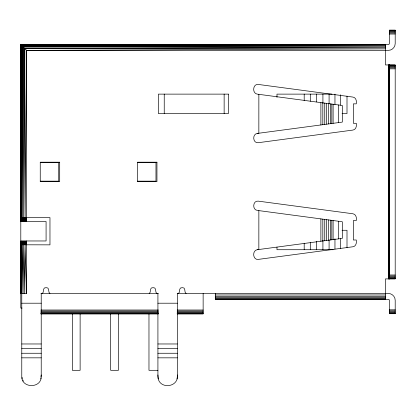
<?xml version="1.0" encoding="UTF-8"?>
<svg xmlns="http://www.w3.org/2000/svg" width="416" height="416" viewBox="0 0 416 416"><rect width="100%" height="100%" fill="white"/><g stroke="black" fill="none" stroke-linecap="round" stroke-linejoin="round"><path stroke-width="0.62" d="M20.998 217.625L21.018 44.746L385.476 44.725L21.429 45.157L20.998 217.625L20.857 44.585L385.476 44.725M20.8 67.865L20.857 44.585M20.8 44.528L388.393 44.528L389.08 44.242L389.366 43.555L389.366 30.134L395.2 30.134L395.2 43.555C395.221 47.2 392.038 50.388 388.393 50.362L26.634 50.362L25.126 217.625L24.778 48.511L385.476 47.445L23.166 46.899L22.511 217.625L22.131 45.859L385.476 45.308L21.429 45.157L21.58 217.625L22.131 45.859L385.476 46.238L23.166 46.899L23.717 217.625L24.778 48.511L385.476 48.854L26.634 50.362L20.8 44.528L20.8 308.069L22.095 308.069M41.22 293.478L41.22 376.506C41.486 388.58 21.507 388.58 21.772 376.506L21.772 293.478L22.511 244.858L23.072 293.478L23.717 244.858L24.752 293.478L25.126 244.858L26.634 293.478L20.8 293.478M40.971 376.766L41.22 374.951M177.367 374.951C179.005 387.998 158.236 389.745 157.919 376.506L157.919 293.478M177.034 378.929L177.367 376.506L177.367 293.478M257.176 133.453C252.06 134.118 252.84 143.447 258.206 142.714L352.924 130.073C356.153 129.672 356.741 125.934 356.299 123.297L353.382 123.297L353.382 103.849L356.299 103.849C356.741 101.213 356.153 97.474 352.924 97.074L258.206 84.432C252.73 83.741 252.023 93.387 257.176 94.11L342.337 105.472L342.337 122.091L257.176 133.453L258.846 133.234L258.861 94.333M257.176 249.735C252.023 250.458 252.73 260.104 258.206 259.407L352.924 246.766C356.153 246.366 356.741 242.632 356.299 239.996L353.382 239.996L353.382 220.542L356.299 220.542C356.741 217.911 356.153 214.172 352.924 213.772L258.206 201.131C252.84 200.392 252.06 209.726 257.176 210.387L342.337 221.754L342.337 238.368L257.176 249.735L258.846 249.512L258.861 210.61M42.193 293.478C44.528 292.51 42 287.316 46.082 287.643C50.17 287.316 47.637 292.51 49.972 293.478M149.167 293.478C151.502 292.51 148.97 287.316 153.057 287.643C157.139 287.316 154.612 292.51 156.946 293.478M178.339 293.478C180.674 292.51 178.147 287.316 182.229 287.643C186.311 287.316 183.784 292.51 186.118 293.478M350.158 44.684L351.437 44.528M389.366 30.269L395.2 30.269M389.366 30.659L395.2 30.659M389.366 31.273L395.2 31.273M389.366 32.079L395.2 32.079M389.366 33.02L395.2 33.02M389.366 34.024L395.2 34.024M389.366 65.083L395.2 65.083M389.366 65.473L395.2 65.473M389.366 66.087L395.2 66.087M389.366 66.893L395.2 66.893M389.366 67.834L395.2 67.834M389.366 68.838L395.2 68.838M332.025 94.125L276.978 94.125L276.978 97.365M342.04 113.573L347.001 113.573L347.001 96.07M40.248 162.682L58.729 162.682L58.729 181.158L40.248 181.158M137.498 162.682L155.974 162.682L155.974 181.158L137.498 181.158M20.8 217.625L49.972 217.625L49.972 244.858L20.8 244.79M20.8 217.693L26.634 217.693M20.8 217.89L26.634 217.89M20.8 218.197L26.634 218.197M20.8 218.598L26.634 218.598M20.8 219.071L26.634 219.071M20.8 219.57L26.634 219.57M20.8 220.074L26.634 220.074M20.8 220.542L26.634 220.542M20.8 220.948L26.634 220.948M20.8 221.255L26.634 221.255M20.8 221.452L26.634 221.452M20.8 221.515L46.082 221.515L46.082 240.968L20.8 240.968M342.04 230.272L347.001 230.272L347.001 247.775M20.8 241.228L26.634 241.228M20.8 241.535L26.634 241.535M20.8 241.94L26.634 241.94M20.8 242.408L26.634 242.408M20.8 242.913L26.634 242.913M20.8 243.417L26.634 243.417M20.8 243.885L26.634 243.885M20.8 244.286L26.634 244.286M20.8 244.598L26.634 244.598M333.195 249.72L276.978 249.72L276.978 247.125M389.366 275.002L395.2 275.002M389.366 276.011L395.2 276.011M389.366 276.947L395.2 276.947M389.366 277.753L395.2 277.753M389.366 278.372L395.2 278.372M389.366 278.762L395.2 278.762M40.914 293.478L158.397 293.478M177.206 293.478L388.393 293.478C392.038 293.457 395.221 296.644 395.2 300.29L395.2 313.706L389.366 313.706L389.366 300.29L389.08 299.598L388.393 299.317L215.296 299.317L215.296 293.478M215.296 294.991L385.476 294.991M215.296 296.395L385.476 296.395M215.296 297.606L385.476 297.606M215.296 298.532L385.476 298.532M215.296 299.114L385.476 299.114M21.772 303.207L41.22 303.207M157.919 303.207L177.367 303.207M389.366 309.816L395.2 309.816M40.908 310.014L158.361 310.014M177.18 310.014L203.138 310.014M389.366 310.825L395.2 310.825M40.908 311.017L158.361 311.017M177.18 311.017L203.138 311.017M389.366 311.761L395.2 311.761M40.908 311.958L158.361 311.958M177.18 311.958L203.138 311.958M389.366 312.567L395.2 312.567M40.908 312.764L158.361 312.764M177.18 312.764L203.138 312.764M389.366 313.186L395.2 313.186M40.908 313.378L158.361 313.378M177.18 313.378L203.138 313.378M389.366 313.576L395.2 313.576M40.908 313.768L158.361 313.768M177.18 313.768L203.138 313.768M40.908 313.903L158.361 313.903M177.18 313.903L203.138 313.903L203.138 293.478M21.772 343.97L41.22 343.97M157.919 343.97L177.367 343.97M21.772 348.598L41.22 348.598M157.919 348.598L177.367 348.598M21.772 353.257L41.22 353.257M157.919 353.257L177.367 353.257M21.772 357.833L41.22 357.833M157.919 357.833L177.367 357.833M157.919 370.302L148.97 370.302L148.97 313.903M157.919 374.951L158.252 378.929M21.772 293.478L21.58 244.858L21.237 293.478L20.998 244.858L20.909 293.478L20.8 244.858M389.236 64.948L389.236 278.892M389.08 64.948L389.08 278.892M388.877 64.948L388.877 278.892M388.643 64.948L388.643 278.892M388.393 64.948L388.393 278.892M385.476 44.528L385.476 64.948L395.2 64.948L395.2 278.892L385.476 278.892L385.476 299.317M340.366 94.77L340.366 105.144M340.366 238.696L340.366 248.425M338.582 104.972L338.582 122.59M338.582 221.255L338.582 238.872M334.958 94.125L334.958 104.499M334.958 238.696L334.958 249.07M333.112 104.244L333.112 123.318M333.112 220.522L333.112 239.6M331.822 104.068L331.822 123.49M331.822 220.35L331.822 239.772M330.533 103.896L330.533 123.666M330.533 220.178L330.533 239.944M329.087 94.125L329.087 103.849M329.087 239.996L329.087 249.72M328.609 103.641L328.609 123.921M328.609 219.924L328.609 240.204M326.685 103.386L326.685 124.176M326.685 219.664L326.685 240.458M324.756 103.126L324.756 124.436M324.756 219.409L324.756 240.718M322.915 94.125L322.915 103.199M322.915 240.64L322.915 249.72M322.821 102.866L322.821 124.691M322.821 219.149L322.821 240.973M320.887 102.612L320.887 124.951M320.887 218.889L320.887 241.233M316.597 94.125L316.597 101.904M316.597 241.29L316.597 249.72M310.3 94.125L310.3 101.254M310.3 242.585L310.3 249.72M304.195 94.125L304.195 100.61M304.195 243.235L304.195 249.72M224.141 94.125L224.141 113.573M164.237 94.125L164.237 113.573M118.435 313.903L118.435 370.302L110.656 370.302L110.656 313.903M80.122 313.903L80.122 370.302L72.342 370.302L72.342 313.903M40.893 377.889L40.893 378.929M26.634 50.362L26.634 221.515M26.634 240.968L26.634 293.478M23.078 380.146L23.078 381.186M22.105 377.374L22.105 378.929M228.42 94.125L158.402 94.125L158.402 113.573L228.42 113.573L228.42 94.125M59.701 162.198L40.248 162.198L40.248 181.646L59.701 181.646L59.701 162.198M156.946 162.198L137.498 162.198L137.498 181.646L156.946 181.646L156.946 162.198M389.366 278.892L389.366 64.948L389.334 278.892"/></g></svg>
